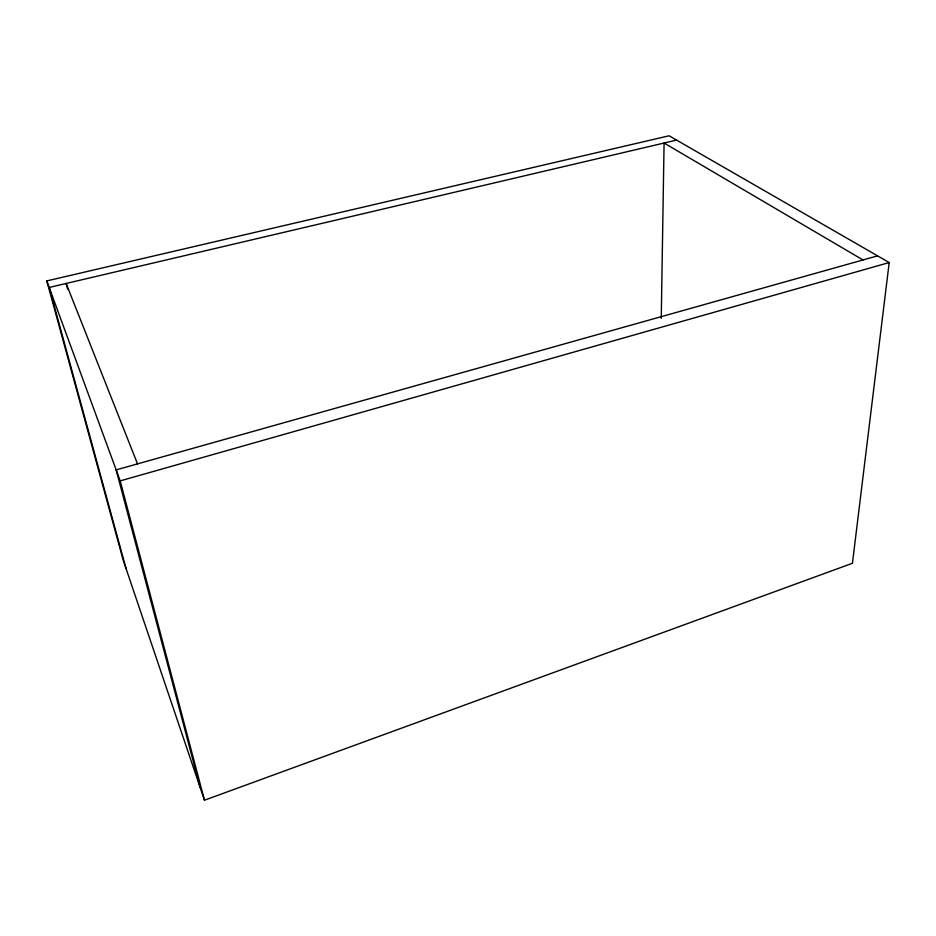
<?xml version="1.0" encoding="UTF-8"?>
<svg xmlns="http://www.w3.org/2000/svg" width="936" height="936" viewBox="0 0 936 936"><rect width="100%" height="100%" fill="white"/><g stroke="black" fill="none" stroke-linecap="round" stroke-linejoin="round"><path stroke-width="1.4" d="M661.249 318.275L664.08 143.032L862.992 259.962M889.2 262.548L852.439 563.261L204.469 800.221L123.295 560.453L46.8 280.917L669.088 135.778L889.2 262.548L120.194 480.893L46.8 280.917M877.582 255.856L116.158 469.895L200.175 787.527M676.588 140.096L49.198 287.446L126.056 568.597M137.522 463.882L66.14 283.468L67.638 289.107M120.194 480.893L204.469 800.221"/></g></svg>
